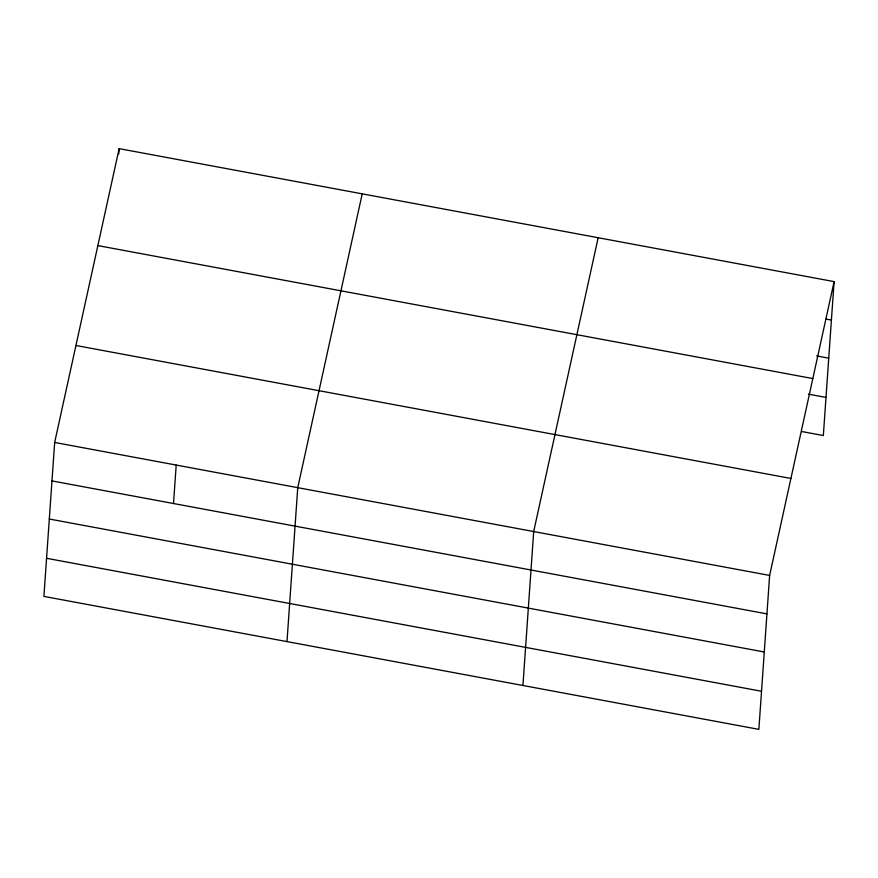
<?xml version="1.0" encoding="UTF-8"?>
<svg xmlns="http://www.w3.org/2000/svg" width="878" height="878" viewBox="0 0 878 878"><rect width="100%" height="100%" fill="white"/><g stroke="black" fill="none" stroke-linecap="round" stroke-linejoin="round"><path stroke-width="1.32" d="M54.666 442.457L43.9 596.392L758.866 729.366L769.633 575.43L834.1 281.608L119.134 148.634L54.666 442.457L769.633 575.43M118.76 153.935L119.134 148.634M173.515 503.511L176.204 465.055M286.985 641.598L297.752 487.663L362.219 193.851M522.926 685.488L533.692 531.541L598.159 237.729M834.1 281.608L823.334 435.543L801.768 431.537M826.022 319.065L831.411 320.064M816.617 355.919L828.744 358.18M97.853 245.599L812.83 378.572M808.473 394.178L826 397.438M75.936 345.493L790.902 478.466M51.978 480.914L766.944 613.887M49.311 519.019L764.277 651.992M46.567 558.287L761.533 691.26"/></g></svg>
